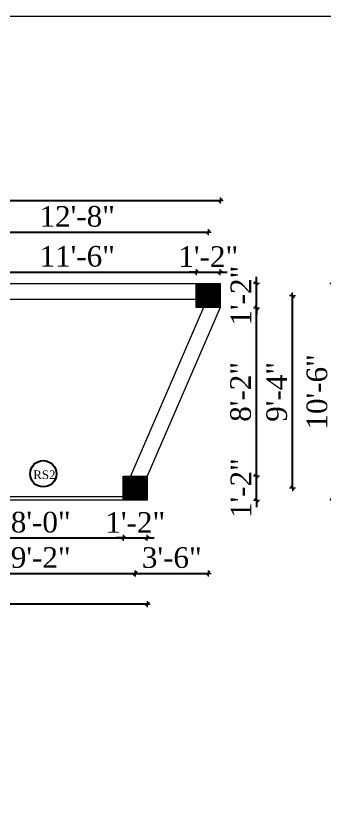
# Model space of a CAD drawing. Header units: inches. Extents: x 4069 to 291496, y -47643 to 12535.
# Drawn here: x 37823.9 to 38003.6, y 1304.3 to 1771.4 of the extents above; entities that cross this region are included whole.
import ezdxf

# ---------------------------------------------------------------- set-up
doc = ezdxf.new("R2010")
doc.units = ezdxf.units.IN
doc.header["$LTSCALE"] = 5
doc.header["$MEASUREMENT"] = 0
for name, color, linetype, lineweight in [('A-WALL', 7, 'Continuous', 9), ('Dimension', 7, 'Continuous', 18), ('ele1', 21, 'Continuous', 20)]:
    doc.layers.add(name, color=color, linetype=linetype, lineweight=lineweight)
doc.layers.add('dim line', color=7, linetype='Continuous', lineweight=15, true_color=0xfab2b2)
doc.layers.add('TEXT', color=6, linetype='Continuous')
doc.styles.add('ordinary', font='times.ttf')
doc.dimstyles.new('Copy of 96', dxfattribs={"dimtxt": 7, "dimasz": 4, "dimexe": 0.5, "dimexo": 0.5, "dimgap": 3, "dimtad": 1, "dimdec": 1, "dimzin": 11, "dimdsep": 46, "dimlunit": 4, "dimtxsty": 'ordinary', "dimblk": 'OBLIQUE', "dimcen": 0.09, "dimse1": 1, "dimse2": 1, "dimclrt": 6, "dimazin": 0, "dimtfac": 1, "dimtdec": 1, "dimtix": 1, "dimtmove": 2, "dimatfit": 3, "dimldrblk": 'leader', "dimfxl": 0.5, "dimfxlon": 1, "dimtolj": 1, "dimtzin": 0, "dimarcsym": 0})
pattern_1 = [(45, (13244.58927, 0), (-0.08838834765, 0.08838834765), [])]

# ---------------------------------------------------------------- blocks, each defined once
blk = doc.blocks.new('oblique')
at = {"color": 0, "lineweight": -2}
blk.add_line((0.25, 0.25), (-0.25, -0.25), dxfattribs=at)
at = {"layer": 'dim line', "lineweight": 9}
for p, q in [((-0.4375, 0), (0.4375, 0)), ((0, 0.4375), (0, -0.4375))]:
    blk.add_line(p, q, dxfattribs=at)
blk = doc.blocks.new('*D1605')
at = {"layer": 'A-WALL', "color": 0, "lineweight": -2, "ltscale": 5, "transparency": 16777216}
blk.add_line((37790.29, 1467.75), (37886.29, 1467.75), dxfattribs=at)
at = {"layer": 'Defpoints', "color": 0, "ltscale": 5, "transparency": 16777216}
for p in [(37790.29, 1489.72, -58.17), (37886.29, 1489.72), (37886.29, 1467.75)]:
    blk.add_point(p, dxfattribs=at)
at = {"layer": 'A-WALL', "color": 0, "lineweight": -2, "ltscale": 5, "transparency": 16777216, "xscale": 4, "yscale": 4, "zscale": 4, "rotation": 180}
blk.add_blockref('oblique', (37790.29, 1467.75), dxfattribs=at)
at = {"layer": 'A-WALL', "color": 0, "lineweight": -2, "ltscale": 5, "transparency": 16777216, "xscale": 4, "yscale": 4, "zscale": 4}
blk.add_blockref('oblique', (37886.29, 1467.75), dxfattribs=at)
at = {"layer": 'A-WALL', "color": 6, "ltscale": 5, "transparency": 16777216, "insert": (37838.29, 1476.85), "char_height": 12, "attachment_point": 5, "style": 'ordinary'}
blk.add_mtext('\\A1;8\'-0"', dxfattribs=at)
blk = doc.blocks.new('_OBLIQUE')
at = {"color": 0, "linetype": 'ByBlock'}
blk.add_line((-0.5, -0.5), (0.5, 0.5), dxfattribs=at)
blk = doc.blocks.new('leader')
at = {"layer": 'Dimension'}
for p, q in [((0, -4.33), (0, 4.33)), ((-4.42, 0), (4.42, 0))]:
    blk.add_line(p, q, dxfattribs=at)
blk = doc.blocks.new('*D1606')
at = {"layer": 'A-WALL', "color": 0, "lineweight": -2, "ltscale": 5, "transparency": 16777216}
for p, q in [((37886.29, 1467.75), (37882.29, 1467.75)), ((37886.29, 1467.75), (37900.29, 1467.75)), ((37900.29, 1467.75), (37904.29, 1467.75))]:
    blk.add_line(p, q, dxfattribs=at)
at = {"layer": 'Defpoints', "color": 0, "ltscale": 5, "transparency": 16777216}
for p in [(37886.29, 1489.72), (37900.29, 1489.72, -58.17), (37900.29, 1467.75)]:
    blk.add_point(p, dxfattribs=at)
at = {"layer": 'A-WALL', "color": 0, "lineweight": -2, "ltscale": 5, "transparency": 16777216, "xscale": 4, "yscale": 4, "zscale": 4}
blk.add_blockref('oblique', (37886.29, 1467.75), dxfattribs=at)
at = {"layer": 'A-WALL', "color": 0, "lineweight": -2, "ltscale": 5, "transparency": 16777216, "xscale": 4, "yscale": 4, "zscale": 4, "rotation": 180}
blk.add_blockref('oblique', (37900.29, 1467.75), dxfattribs=at)
at = {"layer": 'A-WALL', "color": 6, "ltscale": 5, "transparency": 16777216, "insert": (37893.29, 1476.75), "char_height": 12, "attachment_point": 5, "style": 'ordinary'}
blk.add_mtext('\\A1;1\'-2"', dxfattribs=at)
blk = doc.blocks.new('*D1610')
at = {"layer": 'A-WALL', "color": 0, "lineweight": -2, "ltscale": 5, "transparency": 16777216}
blk.add_line((37783.29, 1447.15), (37893.29, 1447.15), dxfattribs=at)
at = {"layer": 'Defpoints', "color": 0, "ltscale": 5, "transparency": 16777216}
for p in [(37783.29, 1496.72, -58.17), (37893.29, 1496.72, -58.17), (37893.29, 1447.15)]:
    blk.add_point(p, dxfattribs=at)
at = {"layer": 'A-WALL', "color": 0, "lineweight": -2, "ltscale": 5, "transparency": 16777216, "xscale": 4, "yscale": 4, "zscale": 4, "rotation": 180}
blk.add_blockref('oblique', (37783.29, 1447.15), dxfattribs=at)
at = {"layer": 'A-WALL', "color": 0, "lineweight": -2, "ltscale": 5, "transparency": 16777216, "xscale": 4, "yscale": 4, "zscale": 4}
blk.add_blockref('oblique', (37893.29, 1447.15), dxfattribs=at)
at = {"layer": 'A-WALL', "color": 6, "ltscale": 5, "transparency": 16777216, "insert": (37838.29, 1456.27), "char_height": 12, "attachment_point": 5, "style": 'ordinary'}
blk.add_mtext('\\A1;9\'-2"', dxfattribs=at)
blk = doc.blocks.new('*D1611')
at = {"layer": 'A-WALL', "color": 0, "lineweight": -2, "ltscale": 5, "transparency": 16777216}
blk.add_line((37900.29, 1429.28), (37556.95, 1429.28), dxfattribs=at)
at = {"layer": 'Defpoints', "color": 0, "ltscale": 5, "transparency": 16777216}
for p in [(37556.95, 1489.72, -58.17), (37900.29, 1489.72, -58.17), (37556.95, 1429.28)]:
    blk.add_point(p, dxfattribs=at)
at = {"layer": 'A-WALL', "color": 0, "lineweight": -2, "ltscale": 5, "transparency": 16777216, "xscale": 4, "yscale": 4, "zscale": 4, "rotation": 180}
blk.add_blockref('oblique', (37556.95, 1429.28), dxfattribs=at)
at = {"layer": 'A-WALL', "color": 0, "lineweight": -2, "ltscale": 5, "transparency": 16777216, "xscale": 4, "yscale": 4, "zscale": 4}
blk.add_blockref('oblique', (37900.29, 1429.28), dxfattribs=at)
at = {"layer": 'A-WALL', "color": 6, "ltscale": 5, "transparency": 16777216, "insert": (37728.62, 1438.4), "char_height": 12, "attachment_point": 5, "style": 'ordinary'}
blk.add_mtext('\\A1;28\'-7"', dxfattribs=at)
blk = doc.blocks.new('*D1622')
at = {"layer": 'A-WALL', "color": 0, "lineweight": -2, "ltscale": 5, "transparency": 16777216}
blk.add_line((37790.29, 1622.43), (37928.74, 1622.43), dxfattribs=at)
at = {"layer": 'Defpoints', "color": 0, "ltscale": 5, "transparency": 16777216}
for p in [(37928.74, 1622.43), (37790.29, 1615.72, -58.17), (37928.74, 1615.72, -58.17)]:
    blk.add_point(p, dxfattribs=at)
at = {"layer": 'A-WALL', "color": 0, "lineweight": -2, "ltscale": 5, "transparency": 16777216, "xscale": 4, "yscale": 4, "zscale": 4, "rotation": 180}
blk.add_blockref('oblique', (37790.29, 1622.43), dxfattribs=at)
at = {"layer": 'A-WALL', "color": 0, "lineweight": -2, "ltscale": 5, "transparency": 16777216, "xscale": 4, "yscale": 4, "zscale": 4}
blk.add_blockref('oblique', (37928.74, 1622.43), dxfattribs=at)
at = {"layer": 'A-WALL', "color": 6, "ltscale": 5, "transparency": 16777216, "insert": (37859.52, 1631.53), "char_height": 12, "attachment_point": 5, "style": 'ordinary'}
blk.add_mtext('\\A1;11\'-6"', dxfattribs=at)
blk = doc.blocks.new('*D1613')
at = {"layer": 'A-WALL', "color": 0, "lineweight": -2, "ltscale": 5, "transparency": 16777216}
for p, q in [((37928.74, 1622.43), (37924.74, 1622.43)), ((37928.74, 1622.43), (37942.74, 1622.43)), ((37942.74, 1622.43), (37946.74, 1622.43))]:
    blk.add_line(p, q, dxfattribs=at)
at = {"layer": 'Defpoints', "color": 0, "ltscale": 5, "transparency": 16777216}
for p in [(37942.74, 1622.43), (37928.74, 1615.72, -58.17), (37942.74, 1615.72, -58.17)]:
    blk.add_point(p, dxfattribs=at)
at = {"layer": 'A-WALL', "color": 0, "lineweight": -2, "ltscale": 5, "transparency": 16777216, "xscale": 4, "yscale": 4, "zscale": 4}
blk.add_blockref('oblique', (37928.74, 1622.43), dxfattribs=at)
at = {"layer": 'A-WALL', "color": 0, "lineweight": -2, "ltscale": 5, "transparency": 16777216, "xscale": 4, "yscale": 4, "zscale": 4, "rotation": 180}
blk.add_blockref('oblique', (37942.74, 1622.43), dxfattribs=at)
at = {"layer": 'A-WALL', "color": 6, "ltscale": 5, "transparency": 16777216, "insert": (37935.74, 1631.43), "char_height": 12, "attachment_point": 5, "style": 'ordinary'}
blk.add_mtext('\\A1;1\'-2"', dxfattribs=at)
blk = doc.blocks.new('*D1615')
at = {"layer": 'A-WALL', "color": 0, "lineweight": -2, "ltscale": 5, "transparency": 16777216}
blk.add_line((37783.29, 1645.62), (37935.74, 1645.62), dxfattribs=at)
at = {"layer": 'Defpoints', "color": 0, "ltscale": 5, "transparency": 16777216}
for p in [(37935.74, 1645.62), (37783.29, 1608.72, -58.17), (37935.74, 1608.72, -58.17)]:
    blk.add_point(p, dxfattribs=at)
at = {"layer": 'A-WALL', "color": 0, "lineweight": -2, "ltscale": 5, "transparency": 16777216, "xscale": 4, "yscale": 4, "zscale": 4, "rotation": 180}
blk.add_blockref('oblique', (37783.29, 1645.62), dxfattribs=at)
at = {"layer": 'A-WALL', "color": 0, "lineweight": -2, "ltscale": 5, "transparency": 16777216, "xscale": 4, "yscale": 4, "zscale": 4}
blk.add_blockref('oblique', (37935.74, 1645.62), dxfattribs=at)
at = {"layer": 'A-WALL', "color": 6, "ltscale": 5, "transparency": 16777216, "insert": (37859.52, 1654.73), "char_height": 12, "attachment_point": 5, "style": 'ordinary'}
blk.add_mtext('\\A1;12\'-8"', dxfattribs=at)
blk = doc.blocks.new('*D1616')
at = {"layer": 'A-WALL', "color": 0, "lineweight": -2, "ltscale": 5, "transparency": 16777216}
blk.add_line((37557.78, 1664.06), (37942.74, 1664.06), dxfattribs=at)
at = {"layer": 'Defpoints', "color": 0, "ltscale": 5, "transparency": 16777216}
for p in [(37942.74, 1664.06), (37557.78, 1615.72, -58.17), (37942.74, 1615.72, -58.17)]:
    blk.add_point(p, dxfattribs=at)
at = {"layer": 'A-WALL', "color": 0, "lineweight": -2, "ltscale": 5, "transparency": 16777216, "xscale": 4, "yscale": 4, "zscale": 4, "rotation": 180}
blk.add_blockref('oblique', (37557.78, 1664.06), dxfattribs=at)
at = {"layer": 'A-WALL', "color": 0, "lineweight": -2, "ltscale": 5, "transparency": 16777216, "xscale": 4, "yscale": 4, "zscale": 4}
blk.add_blockref('oblique', (37942.74, 1664.06), dxfattribs=at)
at = {"layer": 'A-WALL', "color": 6, "ltscale": 5, "transparency": 16777216, "insert": (37750.26, 1673.16), "char_height": 12, "attachment_point": 5, "style": 'ordinary'}
blk.add_mtext('\\A1;32\'-1"', dxfattribs=at)
blk = doc.blocks.new('*D1592')
at = {"layer": 'A-WALL', "color": 0, "lineweight": -2, "ltscale": 5, "transparency": 16777216}
for p, q in [((37963.72, 1503.72), (37963.72, 1507.72)), ((37963.72, 1489.72), (37963.72, 1503.72)), ((37963.72, 1489.72), (37963.72, 1485.72))]:
    blk.add_line(p, q, dxfattribs=at)
at = {"layer": 'Defpoints', "color": 0, "ltscale": 5, "transparency": 16777216}
for p in [(37900.29, 1503.72, -58.17), (37963.72, 1503.72), (37900.29, 1489.72, -58.17)]:
    blk.add_point(p, dxfattribs=at)
at = {"layer": 'A-WALL', "color": 0, "lineweight": -2, "ltscale": 5, "transparency": 16777216, "xscale": 4, "yscale": 4, "zscale": 4}
for p, rotation in [((37963.72, 1503.72), 270), ((37963.72, 1489.72), 90)]:
    blk.add_blockref('oblique', p, dxfattribs=dict(at, rotation=rotation))
at = {"layer": 'A-WALL', "color": 6, "ltscale": 5, "transparency": 16777216, "insert": (37954.72, 1496.72), "char_height": 12, "attachment_point": 5, "rotation": 90, "style": 'ordinary'}
blk.add_mtext('\\A1;1\'-2"', dxfattribs=at)
blk = doc.blocks.new('*D1593')
at = {"layer": 'A-WALL', "color": 0, "lineweight": -2, "ltscale": 5, "transparency": 16777216}
blk.add_line((37963.72, 1503.72), (37963.72, 1601.72), dxfattribs=at)
at = {"layer": 'Defpoints', "color": 0, "ltscale": 5, "transparency": 16777216}
for p in [(37942.74, 1601.72, -58.17), (37963.72, 1601.72), (37900.29, 1503.72, -58.17)]:
    blk.add_point(p, dxfattribs=at)
at = {"layer": 'A-WALL', "color": 0, "lineweight": -2, "ltscale": 5, "transparency": 16777216, "xscale": 4, "yscale": 4, "zscale": 4}
for p, rotation in [((37963.72, 1601.72), 90), ((37963.72, 1503.72), 270)]:
    blk.add_blockref('oblique', p, dxfattribs=dict(at, rotation=rotation))
at = {"layer": 'A-WALL', "color": 6, "ltscale": 5, "transparency": 16777216, "insert": (37954.61, 1552.72), "char_height": 12, "attachment_point": 5, "rotation": 90, "style": 'ordinary'}
blk.add_mtext('\\A1;8\'-2"', dxfattribs=at)
blk = doc.blocks.new('*D1594')
at = {"layer": 'A-WALL', "color": 0, "lineweight": -2, "ltscale": 5, "transparency": 16777216}
for p, q in [((37963.72, 1615.72), (37963.72, 1619.72)), ((37963.72, 1601.72), (37963.72, 1615.72)), ((37963.72, 1601.72), (37963.72, 1597.72))]:
    blk.add_line(p, q, dxfattribs=at)
at = {"layer": 'Defpoints', "color": 0, "ltscale": 5, "transparency": 16777216}
for p in [(37942.74, 1615.72, -58.17), (37963.72, 1615.72), (37942.74, 1601.72, -58.17)]:
    blk.add_point(p, dxfattribs=at)
at = {"layer": 'A-WALL', "color": 0, "lineweight": -2, "ltscale": 5, "transparency": 16777216, "xscale": 4, "yscale": 4, "zscale": 4}
for p, rotation in [((37963.72, 1615.72), 270), ((37963.72, 1601.72), 90)]:
    blk.add_blockref('oblique', p, dxfattribs=dict(at, rotation=rotation))
at = {"layer": 'A-WALL', "color": 6, "ltscale": 5, "transparency": 16777216, "insert": (37954.72, 1608.72), "char_height": 12, "attachment_point": 5, "rotation": 90, "style": 'ordinary'}
blk.add_mtext('\\A1;1\'-2"', dxfattribs=at)
blk = doc.blocks.new('*D1595')
at = {"layer": 'A-WALL', "color": 0, "lineweight": -2, "ltscale": 5, "transparency": 16777216}
blk.add_line((37984.71, 1496.72), (37984.71, 1608.72), dxfattribs=at)
at = {"layer": 'Defpoints', "color": 0, "ltscale": 5, "transparency": 16777216}
for p in [(37935.74, 1608.72, -58.17), (37984.71, 1608.72), (37893.29, 1496.72, -58.17)]:
    blk.add_point(p, dxfattribs=at)
at = {"layer": 'A-WALL', "color": 0, "lineweight": -2, "ltscale": 5, "transparency": 16777216, "xscale": 4, "yscale": 4, "zscale": 4}
for p, rotation in [((37984.71, 1608.72), 90), ((37984.71, 1496.72), 270)]:
    blk.add_blockref('oblique', p, dxfattribs=dict(at, rotation=rotation))
at = {"layer": 'A-WALL', "color": 6, "ltscale": 5, "transparency": 16777216, "insert": (37975.59, 1552.72), "char_height": 12, "attachment_point": 5, "rotation": 90, "style": 'ordinary'}
blk.add_mtext('\\A1;9\'-4"', dxfattribs=at)
blk = doc.blocks.new('*D1596')
at = {"layer": 'A-WALL', "color": 0, "lineweight": -2, "ltscale": 5, "transparency": 16777216}
blk.add_line((38008.12, 1489.72), (38008.12, 1615.72), dxfattribs=at)
at = {"layer": 'Defpoints', "color": 0, "ltscale": 5, "transparency": 16777216}
for p in [(37942.74, 1615.72, -58.17), (38008.12, 1615.72), (37900.29, 1489.72, -63)]:
    blk.add_point(p, dxfattribs=at)
at = {"layer": 'A-WALL', "color": 0, "lineweight": -2, "ltscale": 5, "transparency": 16777216, "xscale": 4, "yscale": 4, "zscale": 4}
for p, rotation in [((38008.12, 1615.72), 90), ((38008.12, 1489.72), 270)]:
    blk.add_blockref('oblique', p, dxfattribs=dict(at, rotation=rotation))
at = {"layer": 'A-WALL', "color": 6, "ltscale": 5, "transparency": 16777216, "insert": (37999.02, 1552.72), "char_height": 12, "attachment_point": 5, "rotation": 90, "style": 'ordinary'}
blk.add_mtext('\\A1;10\'-6"', dxfattribs=at)
blk = doc.blocks.new('*D1624')
at = {"layer": 'A-WALL', "color": 0, "lineweight": -2, "ltscale": 5, "transparency": 16777216}
blk.add_line((37893.29, 1447.15), (37935.74, 1447.15), dxfattribs=at)
at = {"layer": 'Defpoints', "color": 0, "ltscale": 5, "transparency": 16777216}
for p in [(37935.74, 1608.72, -58.17), (37893.29, 1496.72, -58.17), (37935.74, 1447.15)]:
    blk.add_point(p, dxfattribs=at)
at = {"layer": 'A-WALL', "color": 0, "lineweight": -2, "ltscale": 5, "transparency": 16777216, "xscale": 4, "yscale": 4, "zscale": 4, "rotation": 180}
blk.add_blockref('oblique', (37893.29, 1447.15), dxfattribs=at)
at = {"layer": 'A-WALL', "color": 0, "lineweight": -2, "ltscale": 5, "transparency": 16777216, "xscale": 4, "yscale": 4, "zscale": 4}
blk.add_blockref('oblique', (37935.74, 1447.15), dxfattribs=at)
at = {"layer": 'A-WALL', "color": 6, "ltscale": 5, "transparency": 16777216, "insert": (37914.52, 1456.25), "char_height": 12, "attachment_point": 5, "style": 'ordinary'}
blk.add_mtext('\\A1;3\'-6"', dxfattribs=at)

msp = doc.modelspace()

# ---------------------------------------------------------------- hatches: boundary and pattern name
at = {"layer": 'A-WALL', "ltscale": 5}
h = msp.add_hatch(dxfattribs=at)
h.set_pattern_fill('ANSI31', color=256)
h.set_pattern_definition(pattern_1)
h.paths.add_polyline_path([(37928.74203, 1601.72114), (37942.74203, 1601.72114), (37942.74203, 1615.72114), (37928.74203, 1615.72114)])
h = msp.add_hatch(dxfattribs=at)
h.set_pattern_fill('ANSI31', color=256)
h.set_pattern_definition(pattern_1)
h.paths.add_polyline_path([(37886.2884, 1503.72114), (37886.2884, 1489.72114), (37900.2884, 1489.72114), (37900.2884, 1503.72114)])

# ---------------------------------------------------------------- linework, layer by layer
for p, q in [((37790.2884, 1606.72114), (37928.74203, 1606.72114)), ((37932.93384, 1601.72114), (37890.48021, 1503.72114)), ((37886.2884, 1491.72114), (37790.2884, 1491.72114))]:
    msp.add_line(p, q, dxfattribs=at)
at = {"layer": 'A-WALL', "ltscale": 5, "elevation": -58.16904}
msp.add_lwpolyline([(37557.77745, 1615.72114), (37557.77745, 1615.72114), (37942.74203, 1615.72114), (37942.74203, 1601.72114), (37900.2884, 1503.72114), (37900.2884, 1489.72114), (37556.95477, 1489.72114), (37557.4314, 1562.72127)], dxfattribs=at)
for points in [[(37928.74203, 1615.72114), (37942.74203, 1615.72114), (37942.74203, 1601.72114), (37928.74203, 1601.72114)], [(37886.2884, 1503.72114), (37900.2884, 1503.72114), (37900.2884, 1489.72114), (37886.2884, 1489.72114)]]:
    msp.add_lwpolyline(points, close=True, dxfattribs=at)
at = {"layer": 'ele1', "elevation": -58.16904}
msp.add_lwpolyline([(36094.27095, 1771.3776), (39179.2354, 1771.3776), (39179.2354, -383.95537), (36094.27095, -383.95537)], close=True, dxfattribs=at)
msp.add_lwpolyline([(36094.27095, 1771.3776), (39179.2354, 1771.3776), (39179.2354, -383.95537), (36094.27095, -383.95537)], close=True, dxfattribs=at)
at = {"layer": 'TEXT'}
msp.add_circle((37839.75716, 1505.07659, -58.16904), 7.64038, dxfattribs=at)

# ---------------------------------------------------------------- texts
at = {"layer": 'TEXT', "style": 'ordinary'}
msp.add_text('RS2', height=5, rotation=0.0003881, dxfattribs=at).set_placement((37833.91358, 1502.01247, -58.16904))

# ---------------------------------------------------------------- dimensions: what is measured, and where the dimension line sits
at = {"layer": 'A-WALL', "ltscale": 5}
for base, p1, p2, picture, middle in [((37942.74203, 1664.05625), (37557.77745, 1615.72114, -58.16904), (37942.74203, 1615.72114, -58.16904), '*D1616', (37750.25974, 1673.16007)), ((37935.74203, 1645.62344), (37783.2884, 1608.72114, -58.16904), (37935.74203, 1608.72114, -58.16904), '*D1615', (37859.51522, 1654.72727)), ((37928.74203, 1622.43026), (37790.2884, 1615.72114, -58.16904), (37928.74203, 1615.72114, -58.16904), '*D1622', (37859.51522, 1631.53408)), ((37942.74203, 1622.43026), (37928.74203, 1615.72114, -58.16904), (37942.74203, 1615.72114, -58.16904), '*D1613', (37935.74203, 1631.43026)), ((37935.74203, 1447.14551), (37893.2884, 1496.72114, -58.16904), (37935.74203, 1608.72114, -58.16904), '*D1624', (37914.51522, 1456.24934)), ((37893.2884, 1447.14551), (37783.2884, 1496.72114, -58.16904), (37893.2884, 1496.72114, -58.16904), '*D1610', (37838.2884, 1456.26664)), ((37556.95477, 1429.28018), (37900.2884, 1489.72114, -58.16904), (37556.95477, 1489.72114, -58.16904), '*D1611', (37728.62159, 1438.4013)), ((37886.2884, 1467.7503), (37790.2884, 1489.72114, -58.16904), (37886.2884, 1489.72114), '*D1605', (37838.2884, 1476.85412)), ((37900.2884, 1467.7503), (37886.2884, 1489.72114), (37900.2884, 1489.72114, -58.16904), '*D1606', (37893.2884, 1476.7503))]:
    dim = msp.add_linear_dim(base=base, p1=p1, p2=p2, dimstyle='Copy of 96', override={"dimtxt": 12, "dimdec": 0, "dimblk": 'oblique', "dimtdec": 0, "dimarcsym": 1}, dxfattribs=at)
    dim.commit()
    dim.dimension.update_dxf_attribs({"geometry": picture, "text_midpoint": middle})
for base, p1, p2, picture, middle in [((37963.7183, 1615.72114, 58.16904), (37942.74203, 1601.72114), (37942.74203, 1615.72114), '*D1594', (37954.7183, 1608.72114, 58.16904)), ((38008.12318, 1615.72114, 58.16904), (37900.2884, 1489.72114, -4.83376), (37942.74203, 1615.72114), '*D1596', (37999.01936, 1552.72114, 58.16904)), ((37984.70977, 1608.72114, 58.16904), (37893.2884, 1496.72114), (37935.74203, 1608.72114), '*D1595', (37975.58865, 1552.72114, 58.16904)), ((37963.7183, 1601.72114, 58.16904), (37900.2884, 1503.72114), (37942.74203, 1601.72114), '*D1593', (37954.61448, 1552.72114, 58.16904)), ((37963.7183, 1503.72114, 58.16904), (37900.2884, 1489.72114), (37900.2884, 1503.72114), '*D1592', (37954.7183, 1496.72114, 58.16904))]:
    dim = msp.add_linear_dim(base=base, p1=p1, p2=p2, angle=90, dimstyle='Copy of 96', override={"dimtxt": 12, "dimdec": 0, "dimblk": 'oblique', "dimtdec": 0, "dimarcsym": 1}, dxfattribs=at)
    dim.commit()
    dim.dimension.update_dxf_attribs({"geometry": picture, "text_midpoint": middle})

doc.saveas('drawing.dxf')
